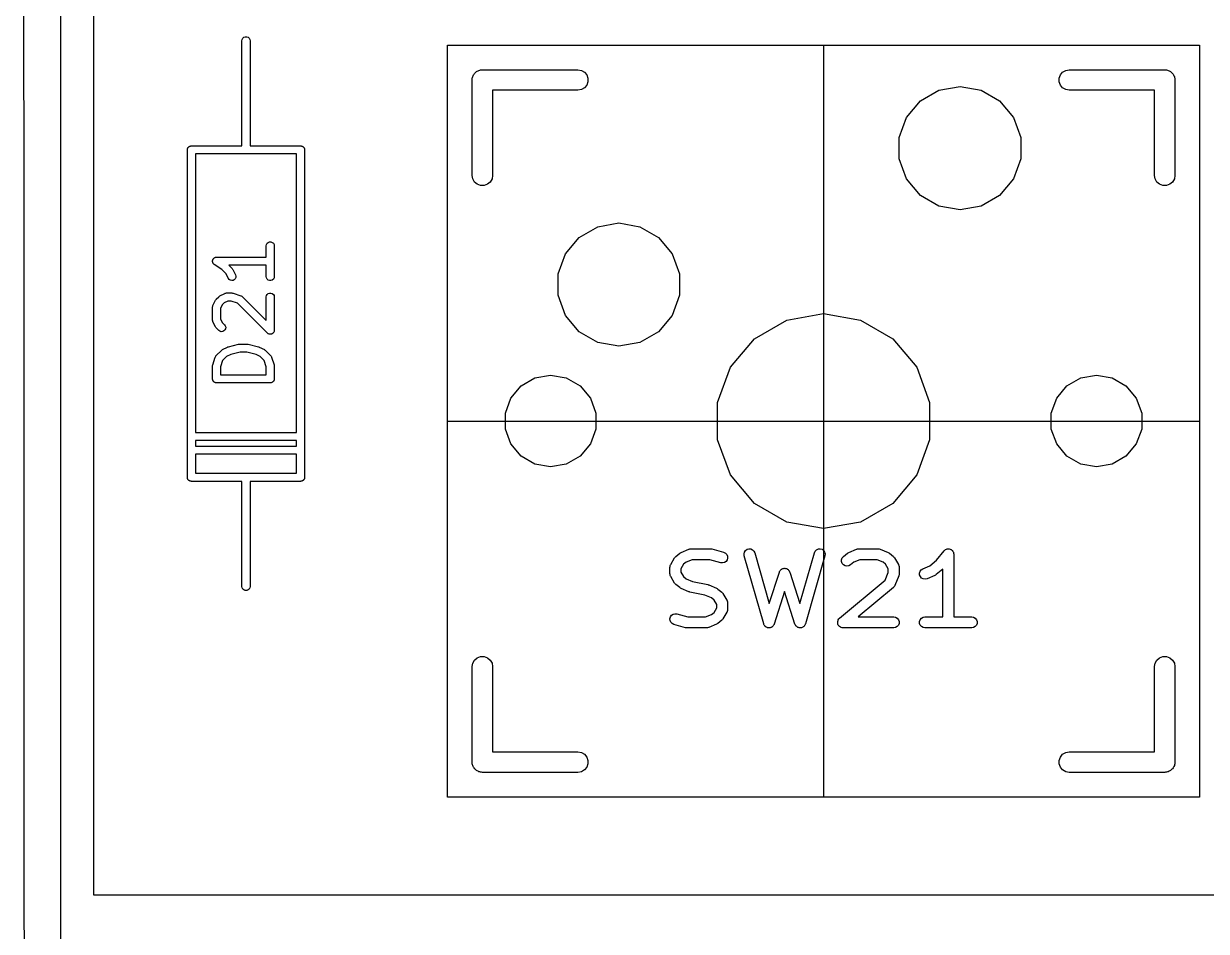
# Model space of a CAD drawing. Header units: millimetres. Extents: x 30 to 728, y -111 to 447.
# Drawn here: x 63.47 to 85.48, y 139.59 to 156.48 of the extents above; entities that cross this region are included whole.
import ezdxf

# ---------------------------------------------------------------- set-up
doc = ezdxf.new("R2010")
doc.units = ezdxf.units.MM
for name, color, linetype in [('BLACK', 7, 'Continuous'), ('プレート', 6, 'Continuous'), ('化粧板', 1, 'Continuous'), ('参照キーキャップ', 7, 'Continuous'), ('寸法', 21, 'Continuous')]:
    doc.layers.add(name, color=color, linetype=linetype)
doc.layers.add('補助線', color=4, linetype='Continuous', transparency=0.8)

# ---------------------------------------------------------------- blocks, each defined once
blk = doc.blocks.new('hhskb-F.SilkS')
at = {"layer": 'BLACK'}
for p, q in [((33.925, -71.92), (33.9295, -71.8943)), ((33.925, -73.19), (33.925, -71.92)), ((33.9295, -71.8943), (33.9425, -71.8718)), ((33.9425, -71.8718), (33.9625, -71.855)), ((33.9625, -71.855), (33.987, -71.8461)), ((33.987, -71.8461), (34.013, -71.8461)), ((34.013, -71.8461), (34.0375, -71.855)), ((34.0375, -71.855), (34.0575, -71.8718)), ((34.0575, -71.8718), (34.0705, -71.8943)), ((34.0705, -71.8943), (34.075, -71.92)), ((34.075, -71.92), (34.075, -73.19)), ((38.2095, -72.65), (38.2124, -72.6336)), ((38.2124, -72.6169), (38.2181, -72.6013)), ((38.2124, -72.6336), (38.2124, -72.6169)), ((38.2181, -72.6013), (38.221, -72.5848)), ((38.221, -72.5848), (38.2293, -72.5704)), ((38.2293, -72.5704), (38.235, -72.5547)), ((38.235, -72.5547), (38.2457, -72.542)), ((38.2457, -72.542), (38.2541, -72.5275)), ((38.2541, -72.5275), (38.2668, -72.5168)), ((38.2668, -72.5168), (38.2775, -72.5041)), ((38.2775, -72.5041), (38.292, -72.4957)), ((38.292, -72.4957), (38.3047, -72.485)), ((38.3047, -72.485), (38.3204, -72.4793)), ((38.3204, -72.4793), (38.3348, -72.471)), ((38.3348, -72.471), (38.3513, -72.4681)), ((38.3513, -72.4681), (38.3669, -72.4624)), ((38.3669, -72.4624), (38.3836, -72.4624)), ((38.3836, -72.4624), (38.4, -72.4595)), ((38.4, -72.4595), (40.178, -72.4595)), ((40.178, -72.4595), (40.2432, -72.471)), ((40.2432, -72.471), (40.3005, -72.5041)), ((40.3005, -72.5041), (40.343, -72.5547)), ((40.343, -72.5547), (40.3656, -72.6169)), ((40.3656, -72.6169), (40.3656, -72.6831)), ((49.1344, -72.6169), (49.157, -72.5547)), ((49.1344, -72.6831), (49.1344, -72.6169)), ((49.157, -72.5547), (49.1995, -72.5041)), ((49.1995, -72.5041), (49.2568, -72.471)), ((49.2568, -72.471), (49.322, -72.4595)), ((49.322, -72.4595), (51.1, -72.4595)), ((51.1, -72.4595), (51.1164, -72.4624)), ((51.1164, -72.4624), (51.1331, -72.4624)), ((51.1331, -72.4624), (51.1487, -72.4681)), ((51.1487, -72.4681), (51.1652, -72.471)), ((51.1652, -72.471), (51.1796, -72.4793)), ((51.1796, -72.4793), (51.1952, -72.485)), ((51.1952, -72.485), (51.208, -72.4957)), ((51.208, -72.4957), (51.2225, -72.5041)), ((51.2225, -72.5041), (51.2332, -72.5168)), ((51.2332, -72.5168), (51.2459, -72.5275)), ((51.2459, -72.5275), (51.2543, -72.542)), ((51.2543, -72.542), (51.265, -72.5547)), ((51.265, -72.5547), (51.2707, -72.5704)), ((51.2707, -72.5704), (51.279, -72.5848)), ((51.279, -72.5848), (51.2819, -72.6013)), ((51.2819, -72.6013), (51.2876, -72.6169)), ((51.2876, -72.6169), (51.2876, -72.6336)), ((51.2876, -72.6336), (51.2905, -72.65)), ((38.2095, -74.428), (38.2095, -72.65)), ((40.178, -72.8405), (38.5905, -72.8405)), ((38.5905, -72.8405), (38.5905, -74.428)), ((40.2432, -72.829), (40.178, -72.8405)), ((40.3005, -72.7959), (40.2432, -72.829)), ((40.343, -72.7452), (40.3005, -72.7959)), ((40.3656, -72.6831), (40.343, -72.7452)), ((46.5525, -73.0411), (46.8976, -72.8418)), ((46.8976, -72.8418), (47.29, -72.7726)), ((47.29, -72.7726), (47.6824, -72.8418)), ((47.6824, -72.8418), (48.0275, -73.0411)), ((49.157, -72.7452), (49.1344, -72.6831)), ((49.1995, -72.7959), (49.157, -72.7452)), ((49.2568, -72.829), (49.1995, -72.7959)), ((49.322, -72.8405), (49.2568, -72.829)), ((50.9095, -72.8405), (49.322, -72.8405)), ((50.9095, -74.428), (50.9095, -72.8405)), ((51.2905, -72.65), (51.2905, -74.428)), ((46.2964, -73.3463), (46.5525, -73.0411)), ((48.0275, -73.0411), (48.2836, -73.3463)), ((33.925, -73.877), (33.925, -73.19)), ((34.075, -73.19), (34.075, -73.877)), ((46.1601, -73.7208), (46.2964, -73.3463)), ((48.2836, -73.3463), (48.4199, -73.7208)), ((46.1601, -74.1192), (46.1601, -73.7208)), ((48.4199, -73.7208), (48.4199, -74.1192)), ((32.909, -73.952), (32.9101, -73.9455)), ((32.909, -80.048), (32.909, -73.952)), ((32.9101, -73.939), (32.9124, -73.9328)), ((32.9101, -73.9455), (32.9101, -73.939)), ((32.9124, -73.9328), (32.9135, -73.9263)), ((32.9135, -73.9263), (32.9168, -73.9207)), ((32.9168, -73.9207), (32.919, -73.9145)), ((32.919, -73.9145), (32.9233, -73.9095)), ((32.9233, -73.9095), (32.9265, -73.9038)), ((32.9265, -73.9038), (32.9316, -73.8996)), ((32.9316, -73.8996), (32.9358, -73.8945)), ((32.9358, -73.8945), (32.9415, -73.8913)), ((32.9415, -73.8913), (32.9465, -73.887)), ((32.9465, -73.887), (32.9527, -73.8848)), ((32.9527, -73.8848), (32.9583, -73.8815)), ((32.9583, -73.8815), (32.9648, -73.8804)), ((32.9648, -73.8804), (32.971, -73.8781)), ((32.971, -73.8781), (32.9775, -73.8781)), ((32.9775, -73.8781), (32.984, -73.877)), ((32.984, -73.877), (33.925, -73.877)), ((34.075, -73.877), (35.016, -73.877)), ((35.016, -73.877), (35.0225, -73.8781)), ((35.0225, -73.8781), (35.029, -73.8781)), ((35.029, -73.8781), (35.0352, -73.8804)), ((35.0352, -73.8804), (35.0417, -73.8815)), ((35.0417, -73.8815), (35.0473, -73.8848)), ((35.0473, -73.8848), (35.0535, -73.887)), ((35.0535, -73.887), (35.0585, -73.8913)), ((35.0585, -73.8913), (35.0642, -73.8945)), ((35.0642, -73.8945), (35.0684, -73.8996)), ((35.0684, -73.8996), (35.0735, -73.9038)), ((35.0735, -73.9038), (35.0767, -73.9095)), ((35.0767, -73.9095), (35.081, -73.9145)), ((35.081, -73.9145), (35.0832, -73.9207)), ((35.0832, -73.9207), (35.0865, -73.9263)), ((35.0865, -73.9263), (35.0876, -73.9328)), ((35.0876, -73.9328), (35.0899, -73.939)), ((35.0899, -73.939), (35.0899, -73.9455)), ((35.0899, -73.9455), (35.091, -73.952)), ((35.091, -73.952), (35.091, -80.048)), ((34, -74.027), (33.059, -74.027)), ((33.059, -74.027), (33.059, -79.211)), ((34.941, -74.027), (34, -74.027)), ((34.941, -79.211), (34.941, -74.027)), ((46.2964, -74.4937), (46.1601, -74.1192)), ((48.4199, -74.1192), (48.2836, -74.4937)), ((38.221, -74.4932), (38.2095, -74.428)), ((38.2541, -74.5505), (38.221, -74.4932)), ((38.3047, -74.593), (38.2541, -74.5505)), ((38.3669, -74.6156), (38.3047, -74.593)), ((38.4331, -74.6156), (38.3669, -74.6156)), ((38.4952, -74.593), (38.4331, -74.6156)), ((38.5459, -74.5505), (38.4952, -74.593)), ((38.579, -74.4932), (38.5459, -74.5505)), ((38.5905, -74.428), (38.579, -74.4932)), ((46.5525, -74.7989), (46.2964, -74.4937)), ((48.2836, -74.4937), (48.0275, -74.7989)), ((50.921, -74.4932), (50.9095, -74.428)), ((50.9541, -74.5505), (50.921, -74.4932)), ((51.0047, -74.593), (50.9541, -74.5505)), ((51.0669, -74.6156), (51.0047, -74.593)), ((51.1331, -74.6156), (51.0669, -74.6156)), ((51.1952, -74.593), (51.1331, -74.6156)), ((51.2459, -74.5505), (51.1952, -74.593)), ((51.279, -74.4932), (51.2459, -74.5505)), ((51.2905, -74.428), (51.279, -74.4932)), ((46.8976, -74.9982), (46.5525, -74.7989)), ((48.0275, -74.7989), (47.6824, -74.9982)), ((47.29, -75.0674), (46.8976, -74.9982)), ((47.6824, -74.9982), (47.29, -75.0674)), ((40.2025, -75.5811), (40.5476, -75.3818)), ((40.5476, -75.3818), (40.94, -75.3126)), ((40.94, -75.3126), (41.3324, -75.3818)), ((41.3324, -75.3818), (41.6775, -75.5811)), ((34.3774, -75.7381), (34.3819, -75.7124)), ((34.3819, -75.7124), (34.3949, -75.6899)), ((34.3949, -75.6899), (34.4149, -75.6731)), ((34.4149, -75.6731), (34.4394, -75.6642)), ((34.4394, -75.6642), (34.4654, -75.6642)), ((34.4654, -75.6642), (34.4899, -75.6731)), ((34.4899, -75.6731), (34.5098, -75.6899)), ((34.5098, -75.6899), (34.5229, -75.7124)), ((34.5229, -75.7124), (34.5274, -75.7381)), ((39.9464, -75.8863), (40.2025, -75.5811)), ((41.6775, -75.5811), (41.9336, -75.8863)), ((34.3774, -75.9488), (34.3774, -75.7381)), ((34.5274, -75.7381), (34.5274, -76.3095)), ((39.8101, -76.2608), (39.9464, -75.8863)), ((41.9336, -75.8863), (42.0699, -76.2608)), ((33.3775, -76.019), (33.3785, -76.0149)), ((33.3785, -76.0279), (33.3775, -76.019)), ((33.3785, -76.0108), (33.3816, -76.0024)), ((33.3785, -76.0149), (33.3785, -76.0108)), ((33.3785, -76.0368), (33.3785, -76.0279)), ((33.3799, -76.0407), (33.3785, -76.0368)), ((33.3804, -76.0449), (33.3799, -76.0407)), ((33.3844, -76.0529), (33.3804, -76.0449)), ((33.3816, -76.0024), (33.3837, -75.9937)), ((33.3837, -75.9937), (33.386, -75.9902)), ((33.3874, -76.0613), (33.3844, -76.0529)), ((33.386, -75.9902), (33.3874, -75.9863)), ((33.3874, -75.9863), (33.3932, -75.9795)), ((33.3901, -76.0645), (33.3874, -76.0613)), ((33.3919, -76.0682), (33.3901, -76.0645)), ((33.3984, -76.0744), (33.3919, -76.0682)), ((33.3932, -75.9795), (33.3981, -75.972)), ((33.3981, -75.972), (33.4015, -75.9695)), ((33.4042, -76.0813), (33.3984, -76.0744)), ((33.4015, -75.9695), (33.4042, -75.9664)), ((33.4042, -75.9664), (33.4119, -75.9619)), ((33.4078, -76.0833), (33.4042, -76.0813)), ((33.4108, -76.0862), (33.4078, -76.0833)), ((33.5475, -76.1773), (33.4108, -76.0862)), ((33.4119, -75.9619), (33.4191, -75.9566)), ((33.4191, -75.9566), (33.4231, -75.9554)), ((33.4231, -75.9554), (33.4267, -75.9533)), ((33.4267, -75.9533), (33.4355, -75.9518)), ((33.4355, -75.9518), (33.4441, -75.9493)), ((33.4441, -75.9493), (33.4483, -75.9495)), ((33.4483, -75.9495), (33.4524, -75.9488)), ((33.4524, -75.9488), (34.3774, -75.9488)), ((34.3774, -76.0988), (33.6811, -76.0988)), ((33.6811, -76.0988), (33.7435, -76.1613)), ((33.7435, -76.1613), (33.7504, -76.1711)), ((34.3774, -76.3095), (34.3774, -76.0988)), ((33.6288, -76.2587), (33.5475, -76.1773)), ((33.671, -76.3431), (33.6288, -76.2587)), ((33.6865, -76.364), (33.671, -76.3431)), ((33.7083, -76.3783), (33.6865, -76.364)), ((33.7336, -76.3844), (33.7083, -76.3783)), ((33.7595, -76.3814), (33.7336, -76.3844)), ((33.7504, -76.1711), (33.7576, -76.1807)), ((33.7576, -76.1807), (33.8052, -76.276)), ((33.7828, -76.3698), (33.7595, -76.3814)), ((33.8007, -76.3508), (33.7828, -76.3698)), ((33.811, -76.3269), (33.8007, -76.3508)), ((33.8052, -76.276), (33.8126, -76.3009)), ((33.8126, -76.3009), (33.811, -76.3269)), ((34.3819, -76.3352), (34.3774, -76.3095)), ((34.3949, -76.3577), (34.3819, -76.3352)), ((34.4149, -76.3745), (34.3949, -76.3577)), ((34.4394, -76.3834), (34.4149, -76.3745)), ((34.4654, -76.3834), (34.4394, -76.3834)), ((34.4899, -76.3745), (34.4654, -76.3834)), ((34.5098, -76.3577), (34.4899, -76.3745)), ((34.5229, -76.3352), (34.5098, -76.3577)), ((34.5274, -76.3095), (34.5229, -76.3352)), ((39.8101, -76.6592), (39.8101, -76.2608)), ((42.0699, -76.2608), (42.0699, -76.6592)), ((33.3853, -76.8474), (33.4329, -76.7522)), ((33.4329, -76.7522), (33.4401, -76.7425)), ((33.4401, -76.7425), (33.447, -76.7327)), ((33.447, -76.7327), (33.4946, -76.6851)), ((33.4946, -76.6851), (33.5044, -76.6782)), ((33.5044, -76.6782), (33.5141, -76.671)), ((33.5141, -76.671), (33.6093, -76.6234)), ((33.592, -76.7997), (33.5616, -76.8301)), ((33.6606, -76.7655), (33.592, -76.7997)), ((33.6093, -76.6234), (33.6135, -76.6222)), ((33.6135, -76.6222), (33.6172, -76.62)), ((33.6172, -76.62), (33.6259, -76.6185)), ((33.6259, -76.6185), (33.6343, -76.616)), ((33.6343, -76.616), (33.6386, -76.6162)), ((33.6386, -76.6162), (33.6429, -76.6155)), ((33.6429, -76.6155), (33.7381, -76.6155)), ((33.7259, -76.7655), (33.6606, -76.7655)), ((33.8404, -76.8036), (33.7259, -76.7655)), ((33.7381, -76.6155), (33.7499, -76.6176)), ((33.7499, -76.6176), (33.7618, -76.6193)), ((33.7618, -76.6193), (33.9047, -76.6669)), ((34.3993, -77.3626), (33.8404, -76.8036)), ((33.9047, -76.6669), (33.9085, -76.669)), ((33.9085, -76.669), (33.9126, -76.6701)), ((33.9126, -76.6701), (33.9198, -76.6752)), ((33.9198, -76.6752), (33.9276, -76.6793)), ((33.9276, -76.6793), (33.9304, -76.6826)), ((33.9304, -76.6826), (33.934, -76.6851)), ((33.934, -76.6851), (34.3774, -77.1285)), ((34.3774, -76.6905), (34.3819, -76.6648)), ((34.3774, -77.1285), (34.3774, -76.6905)), ((34.3819, -76.6648), (34.3949, -76.6423)), ((34.3949, -76.6423), (34.4149, -76.6255)), ((34.4149, -76.6255), (34.4394, -76.6166)), ((34.4394, -76.6166), (34.4654, -76.6166)), ((34.4654, -76.6166), (34.4899, -76.6255)), ((34.4899, -76.6255), (34.5098, -76.6423)), ((34.5098, -76.6423), (34.5229, -76.6648)), ((34.5229, -76.6648), (34.5274, -76.6905)), ((34.5274, -76.6905), (34.5274, -77.3095)), ((39.9464, -77.0337), (39.8101, -76.6592)), ((42.0699, -76.6592), (41.9336, -77.0337)), ((33.3774, -76.881), (33.3781, -76.8767)), ((33.3774, -77.119), (33.3774, -76.881)), ((33.3779, -76.8724), (33.3804, -76.864)), ((33.3781, -76.8767), (33.3779, -76.8724)), ((33.3804, -76.864), (33.3819, -76.8553)), ((33.3819, -76.8553), (33.3841, -76.8516)), ((33.3841, -76.8516), (33.3853, -76.8474)), ((33.5616, -76.8301), (33.5274, -76.8987)), ((33.5274, -76.8987), (33.5274, -77.1013)), ((40.2025, -77.3389), (39.9464, -77.0337)), ((41.9336, -77.0337), (41.6775, -77.3389)), ((44.0654, -77.1192), (44.75, -76.9985)), ((44.75, -76.9985), (45.4346, -77.1192)), ((33.3781, -77.1233), (33.3774, -77.119)), ((33.3779, -77.1276), (33.3781, -77.1233)), ((33.3804, -77.136), (33.3779, -77.1276)), ((33.3819, -77.1447), (33.3804, -77.136)), ((33.3841, -77.1484), (33.3819, -77.1447)), ((33.3853, -77.1526), (33.3841, -77.1484)), ((33.4329, -77.2478), (33.3853, -77.1526)), ((33.4401, -77.2575), (33.4329, -77.2478)), ((33.447, -77.2673), (33.4401, -77.2575)), ((33.5274, -77.1013), (33.5616, -77.1699)), ((33.5616, -77.1699), (33.6007, -77.2089)), ((33.6007, -77.2089), (33.6156, -77.2302)), ((33.6156, -77.2302), (33.6223, -77.2554)), ((33.6223, -77.2554), (33.6201, -77.2813)), ((43.4634, -77.4667), (44.0654, -77.1192)), ((45.4346, -77.1192), (46.0365, -77.4667)), ((33.4946, -77.3149), (33.447, -77.2673)), ((33.5159, -77.3299), (33.4946, -77.3149)), ((33.5411, -77.3366), (33.5159, -77.3299)), ((33.567, -77.3343), (33.5411, -77.3366)), ((33.5906, -77.3233), (33.567, -77.3343)), ((33.6091, -77.3049), (33.5906, -77.3233)), ((33.6201, -77.2813), (33.6091, -77.3049)), ((34.4074, -77.3682), (34.3993, -77.3626)), ((34.4149, -77.3745), (34.4074, -77.3682)), ((34.418, -77.3756), (34.4149, -77.3745)), ((34.4207, -77.3775), (34.418, -77.3756)), ((34.4302, -77.38), (34.4207, -77.3775)), ((34.4394, -77.3834), (34.4302, -77.38)), ((34.4427, -77.3834), (34.4394, -77.3834)), ((34.4458, -77.3842), (34.4427, -77.3834)), ((34.4556, -77.3834), (34.4458, -77.3842)), ((34.4654, -77.3834), (34.4556, -77.3834)), ((34.4685, -77.3823), (34.4654, -77.3834)), ((34.4718, -77.382), (34.4685, -77.3823)), ((34.4807, -77.3778), (34.4718, -77.382)), ((34.4899, -77.3745), (34.4807, -77.3778)), ((34.4924, -77.3724), (34.4899, -77.3745)), ((34.4954, -77.371), (34.4924, -77.3724)), ((34.5023, -77.364), (34.4954, -77.371)), ((34.5098, -77.3577), (34.5023, -77.364)), ((34.5115, -77.3549), (34.5098, -77.3577)), ((34.5138, -77.3525), (34.5115, -77.3549)), ((34.518, -77.3437), (34.5138, -77.3525)), ((34.5229, -77.3352), (34.518, -77.3437)), ((34.5234, -77.3319), (34.5229, -77.3352)), ((34.5248, -77.3289), (34.5234, -77.3319)), ((34.5257, -77.3192), (34.5248, -77.3289)), ((34.5274, -77.3095), (34.5257, -77.3192)), ((40.5476, -77.5382), (40.2025, -77.3389)), ((41.6775, -77.3389), (41.3324, -77.5382)), ((43.0166, -77.9992), (43.4634, -77.4667)), ((46.0365, -77.4667), (46.4834, -77.9992)), ((33.447, -77.7803), (33.5422, -77.6851)), ((33.5422, -77.6851), (33.5521, -77.6782)), ((33.5521, -77.6782), (33.5617, -77.671)), ((33.5617, -77.671), (33.6569, -77.6234)), ((33.6569, -77.6234), (33.6648, -77.6211)), ((33.6648, -77.6211), (33.6723, -77.6177)), ((33.6723, -77.6177), (33.8628, -77.5701)), ((33.8628, -77.5701), (33.8719, -77.5695)), ((33.8719, -77.5695), (33.881, -77.5679)), ((33.881, -77.5679), (34.0238, -77.5679)), ((34.0238, -77.5679), (34.0328, -77.5695)), ((34.0328, -77.5695), (34.042, -77.5701)), ((34.042, -77.5701), (34.2325, -77.6177)), ((34.2325, -77.6177), (34.24, -77.6211)), ((34.24, -77.6211), (34.2478, -77.6234)), ((34.2478, -77.6234), (34.3431, -77.671)), ((34.3431, -77.671), (34.3527, -77.6782)), ((34.3527, -77.6782), (34.3626, -77.6851)), ((34.3626, -77.6851), (34.4578, -77.7803)), ((40.94, -77.6074), (40.5476, -77.5382)), ((41.3324, -77.5382), (40.94, -77.6074)), ((33.3812, -77.9525), (33.4288, -77.8096)), ((33.4288, -77.8096), (33.4309, -77.8058)), ((33.4309, -77.8058), (33.432, -77.8016)), ((33.432, -77.8016), (33.4371, -77.7944)), ((33.4371, -77.7944), (33.4413, -77.7867)), ((33.4413, -77.7867), (33.4445, -77.7838)), ((33.4445, -77.7838), (33.447, -77.7803)), ((33.5656, -77.8738), (33.5274, -77.9884)), ((33.6397, -77.7997), (33.5656, -77.8738)), ((33.7167, -77.7612), (33.6397, -77.7997)), ((33.8902, -77.7179), (33.7167, -77.7612)), ((34.0146, -77.7179), (33.8902, -77.7179)), ((34.1881, -77.7612), (34.0146, -77.7179)), ((34.2651, -77.7997), (34.1881, -77.7612)), ((34.3392, -77.8738), (34.2651, -77.7997)), ((34.3774, -77.9884), (34.3392, -77.8738)), ((34.4578, -77.7803), (34.4603, -77.7838)), ((34.4603, -77.7838), (34.4635, -77.7867)), ((34.4635, -77.7867), (34.4677, -77.7944)), ((34.4677, -77.7944), (34.4727, -77.8016)), ((34.4727, -77.8016), (34.4739, -77.8058)), ((34.4739, -77.8058), (34.4759, -77.8096)), ((34.4759, -77.8096), (34.5235, -77.9525)), ((33.3774, -77.9762), (33.3795, -77.9643)), ((33.3774, -78.2143), (33.3774, -77.9762)), ((33.3795, -77.9643), (33.3812, -77.9525)), ((33.5274, -77.9884), (33.5274, -78.1393)), ((33.5274, -78.1393), (34.3774, -78.1393)), ((34.3774, -78.1393), (34.3774, -77.9884)), ((34.5235, -77.9525), (34.5253, -77.9643)), ((34.5253, -77.9643), (34.5274, -77.9762)), ((34.5274, -77.9762), (34.5274, -78.2143)), ((42.7789, -78.6524), (43.0166, -77.9992)), ((46.4834, -77.9992), (46.7211, -78.6524)), ((33.3785, -78.2207), (33.3774, -78.2143)), ((33.3785, -78.2273), (33.3785, -78.2207)), ((33.3808, -78.2335), (33.3785, -78.2273)), ((33.3819, -78.2399), (33.3808, -78.2335)), ((33.3852, -78.2456), (33.3819, -78.2399)), ((33.3874, -78.2518), (33.3852, -78.2456)), ((33.3916, -78.2568), (33.3874, -78.2518)), ((33.3949, -78.2625), (33.3916, -78.2568)), ((33.4, -78.2667), (33.3949, -78.2625)), ((33.4042, -78.2717), (33.4, -78.2667)), ((33.4099, -78.275), (33.4042, -78.2717)), ((33.4149, -78.2792), (33.4099, -78.275)), ((33.421, -78.2815), (33.4149, -78.2792)), ((33.4267, -78.2848), (33.421, -78.2815)), ((33.4332, -78.2859), (33.4267, -78.2848)), ((33.4394, -78.2881), (33.4332, -78.2859)), ((33.4459, -78.2881), (33.4394, -78.2881)), ((33.4524, -78.2893), (33.4459, -78.2881)), ((34.4524, -78.2893), (33.4524, -78.2893)), ((34.4588, -78.2881), (34.4524, -78.2893)), ((34.4654, -78.2881), (34.4588, -78.2881)), ((34.4716, -78.2859), (34.4654, -78.2881)), ((34.478, -78.2848), (34.4716, -78.2859)), ((34.4837, -78.2815), (34.478, -78.2848)), ((34.4899, -78.2792), (34.4837, -78.2815)), ((34.4949, -78.275), (34.4899, -78.2792)), ((34.5006, -78.2717), (34.4949, -78.275)), ((34.5048, -78.2667), (34.5006, -78.2717)), ((34.5098, -78.2625), (34.5048, -78.2667)), ((34.5131, -78.2568), (34.5098, -78.2625)), ((34.5173, -78.2518), (34.5131, -78.2568)), ((34.5196, -78.2456), (34.5173, -78.2518)), ((34.5229, -78.2399), (34.5196, -78.2456)), ((34.524, -78.2335), (34.5229, -78.2399)), ((34.5262, -78.2273), (34.524, -78.2335)), ((34.5274, -78.2143), (34.5262, -78.2207)), ((34.5262, -78.2207), (34.5262, -78.2273)), ((38.9303, -78.5729), (39.121, -78.3457)), ((39.121, -78.3457), (39.3779, -78.1974)), ((39.3779, -78.1974), (39.67, -78.1458)), ((39.67, -78.1458), (39.9621, -78.1974)), ((39.9621, -78.1974), (40.219, -78.3457)), ((40.219, -78.3457), (40.4097, -78.5729)), ((49.0903, -78.5729), (49.281, -78.3457)), ((49.281, -78.3457), (49.5379, -78.1974)), ((49.5379, -78.1974), (49.83, -78.1458)), ((49.83, -78.1458), (50.1221, -78.1974)), ((50.1221, -78.1974), (50.379, -78.3457)), ((50.379, -78.3457), (50.5697, -78.5729)), ((38.8288, -78.8517), (38.9303, -78.5729)), ((40.4097, -78.5729), (40.5112, -78.8517)), ((48.9888, -78.8517), (49.0903, -78.5729)), ((50.5697, -78.5729), (50.6712, -78.8517)), ((42.7789, -79.3476), (42.7789, -78.6524)), ((46.7211, -78.6524), (46.7211, -79.3476)), ((38.8288, -79.1483), (38.8288, -78.8517)), ((40.5112, -78.8517), (40.5112, -79.1483)), ((48.9888, -79.1483), (48.9888, -78.8517)), ((50.6712, -78.8517), (50.6712, -79.1483)), ((33.059, -79.211), (34.941, -79.211)), ((38.9303, -79.4271), (38.8288, -79.1483)), ((40.5112, -79.1483), (40.4097, -79.4271)), ((49.0903, -79.4271), (48.9888, -79.1483)), ((50.6712, -79.1483), (50.5697, -79.4271)), ((33.059, -79.361), (33.059, -79.465)), ((34.941, -79.361), (33.059, -79.361)), ((33.059, -79.465), (34.941, -79.465)), ((34.941, -79.465), (34.941, -79.361)), ((39.121, -79.6543), (38.9303, -79.4271)), ((40.4097, -79.4271), (40.219, -79.6543)), ((43.0166, -80.0008), (42.7789, -79.3476)), ((46.7211, -79.3476), (46.4834, -80.0008)), ((49.281, -79.6543), (49.0903, -79.4271)), ((50.5697, -79.4271), (50.379, -79.6543)), ((34.941, -79.615), (33.059, -79.615)), ((33.059, -79.615), (33.059, -79.973)), ((34.941, -79.973), (34.941, -79.615)), ((39.3779, -79.8026), (39.121, -79.6543)), ((40.219, -79.6543), (39.9621, -79.8026)), ((49.5379, -79.8026), (49.281, -79.6543)), ((50.379, -79.6543), (50.1221, -79.8026)), ((39.67, -79.8541), (39.3779, -79.8026)), ((39.9621, -79.8026), (39.67, -79.8541)), ((49.83, -79.8541), (49.5379, -79.8026)), ((50.1221, -79.8026), (49.83, -79.8541)), ((32.9101, -80.0545), (32.909, -80.048)), ((32.9101, -80.061), (32.9101, -80.0545)), ((32.9124, -80.0672), (32.9101, -80.061)), ((32.9135, -80.0737), (32.9124, -80.0672)), ((32.9168, -80.0793), (32.9135, -80.0737)), ((32.919, -80.0855), (32.9168, -80.0793)), ((32.9233, -80.0905), (32.919, -80.0855)), ((32.9265, -80.0962), (32.9233, -80.0905)), ((32.9316, -80.1004), (32.9265, -80.0962)), ((32.9358, -80.1055), (32.9316, -80.1004)), ((32.9415, -80.1087), (32.9358, -80.1055)), ((32.9465, -80.113), (32.9415, -80.1087)), ((32.9527, -80.1152), (32.9465, -80.113)), ((32.9583, -80.1185), (32.9527, -80.1152)), ((32.9648, -80.1196), (32.9583, -80.1185)), ((32.971, -80.1219), (32.9648, -80.1196)), ((32.9775, -80.1219), (32.971, -80.1219)), ((32.984, -80.123), (32.9775, -80.1219)), ((33.925, -80.123), (32.984, -80.123)), ((33.059, -79.973), (34, -79.973)), ((33.925, -80.81), (33.925, -80.123)), ((34, -79.973), (34.941, -79.973)), ((35.016, -80.123), (34.075, -80.123)), ((34.075, -80.123), (34.075, -80.81)), ((35.0225, -80.1219), (35.016, -80.123)), ((35.029, -80.1219), (35.0225, -80.1219)), ((35.0352, -80.1196), (35.029, -80.1219)), ((35.0417, -80.1185), (35.0352, -80.1196)), ((35.0473, -80.1152), (35.0417, -80.1185)), ((35.0535, -80.113), (35.0473, -80.1152)), ((35.0585, -80.1087), (35.0535, -80.113)), ((35.0642, -80.1055), (35.0585, -80.1087)), ((35.0684, -80.1004), (35.0642, -80.1055)), ((35.0735, -80.0962), (35.0684, -80.1004)), ((35.0767, -80.0905), (35.0735, -80.0962)), ((35.081, -80.0855), (35.0767, -80.0905)), ((35.0832, -80.0793), (35.081, -80.0855)), ((35.0865, -80.0737), (35.0832, -80.0793)), ((35.0876, -80.0672), (35.0865, -80.0737)), ((35.0899, -80.061), (35.0876, -80.0672)), ((35.091, -80.048), (35.0899, -80.0545)), ((35.0899, -80.0545), (35.0899, -80.061)), ((43.4634, -80.5332), (43.0166, -80.0008)), ((46.4834, -80.0008), (46.0365, -80.5332)), ((44.0654, -80.8808), (43.4634, -80.5332)), ((46.0365, -80.5332), (45.4346, -80.8808)), ((33.925, -82.08), (33.925, -80.81)), ((34.075, -80.81), (34.075, -82.08)), ((44.75, -81.0015), (44.0654, -80.8808)), ((45.4346, -80.8808), (44.75, -81.0015)), ((42.0856, -81.4544), (42.0984, -81.4462)), ((42.0984, -81.4462), (42.2435, -81.3857)), ((42.2435, -81.3857), (42.2458, -81.3852)), ((42.2458, -81.3852), (42.2478, -81.3841)), ((42.2478, -81.3841), (42.2629, -81.3814)), ((42.2629, -81.3814), (42.2779, -81.378)), ((42.2779, -81.378), (42.2803, -81.3783)), ((42.2803, -81.3783), (42.2826, -81.3779)), ((42.2826, -81.3779), (42.6454, -81.3779)), ((42.6454, -81.3779), (42.659, -81.3803)), ((42.659, -81.3803), (42.6726, -81.3816)), ((42.6726, -81.3816), (42.8903, -81.4421)), ((42.8903, -81.4421), (42.9222, -81.4573)), ((43.2698, -81.4723), (43.2784, -81.4381)), ((43.2784, -81.4381), (43.2981, -81.4089)), ((43.2981, -81.4089), (43.3267, -81.3882)), ((43.3267, -81.3882), (43.3606, -81.3785)), ((43.3606, -81.3785), (43.3958, -81.381)), ((43.3958, -81.381), (43.428, -81.3953)), ((43.428, -81.3953), (43.4534, -81.4199)), ((43.4534, -81.4199), (43.4688, -81.4516)), ((44.5797, -81.4516), (44.5952, -81.4199)), ((44.5952, -81.4199), (44.6205, -81.3953)), ((44.6205, -81.3953), (44.6528, -81.381)), ((44.6528, -81.381), (44.688, -81.3785)), ((44.688, -81.3785), (44.7219, -81.3882)), ((44.7219, -81.3882), (44.7504, -81.4089)), ((44.7504, -81.4089), (44.7702, -81.4381)), ((44.7702, -81.4381), (44.7788, -81.4723)), ((45.2061, -81.4544), (45.2189, -81.4462)), ((45.2189, -81.4462), (45.3641, -81.3857)), ((45.3641, -81.3857), (45.3664, -81.3852)), ((45.3664, -81.3852), (45.3684, -81.3841)), ((45.3684, -81.3841), (45.3835, -81.3814)), ((45.3835, -81.3814), (45.3985, -81.378)), ((45.3985, -81.378), (45.4008, -81.3783)), ((45.4008, -81.3783), (45.4031, -81.3779)), ((45.4031, -81.3779), (45.766, -81.3779)), ((45.766, -81.3779), (45.7683, -81.3783)), ((45.7683, -81.3783), (45.7706, -81.378)), ((45.7706, -81.378), (45.7856, -81.3814)), ((45.7856, -81.3814), (45.8007, -81.3841)), ((45.8007, -81.3841), (45.8028, -81.3852)), ((45.8028, -81.3852), (45.8051, -81.3857)), ((45.8051, -81.3857), (45.9502, -81.4462)), ((45.9502, -81.4462), (45.963, -81.4544)), ((46.8542, -81.5895), (46.993, -81.4161)), ((46.993, -81.4161), (46.9939, -81.4153)), ((46.9939, -81.4153), (46.9945, -81.4142)), ((46.9945, -81.4142), (47.0071, -81.4036)), ((47.0071, -81.4036), (47.0194, -81.3927)), ((47.0194, -81.3927), (47.0206, -81.3923)), ((47.0206, -81.3923), (47.0215, -81.3915)), ((47.0215, -81.3915), (47.0369, -81.3859)), ((47.0369, -81.3859), (47.0523, -81.3799)), ((47.0523, -81.3799), (47.0535, -81.3799)), ((47.0535, -81.3799), (47.0546, -81.3795)), ((47.0546, -81.3795), (47.0711, -81.3795)), ((47.0711, -81.3795), (47.0876, -81.3791)), ((47.0876, -81.3791), (47.0887, -81.3795)), ((47.0887, -81.3795), (47.0899, -81.3795)), ((47.0899, -81.3795), (47.1054, -81.3851)), ((47.1054, -81.3851), (47.121, -81.3904)), ((47.121, -81.3904), (47.122, -81.3911)), ((47.122, -81.3911), (47.1231, -81.3915)), ((47.1231, -81.3915), (47.1357, -81.4021)), ((47.1357, -81.4021), (47.1486, -81.4124)), ((47.1486, -81.4124), (47.1492, -81.4134)), ((47.1492, -81.4134), (47.1501, -81.4142)), ((47.1501, -81.4142), (47.1583, -81.4285)), ((47.1583, -81.4285), (47.1669, -81.4426)), ((47.1669, -81.4426), (47.1672, -81.4437)), ((47.1672, -81.4437), (47.1678, -81.4448)), ((47.1678, -81.4448), (47.1706, -81.461)), ((41.9052, -81.6692), (41.9777, -81.5482)), ((41.9777, -81.5482), (41.9888, -81.5354)), ((41.9888, -81.5354), (41.9998, -81.5224)), ((41.9998, -81.5224), (42.0724, -81.4619)), ((42.0724, -81.4619), (42.0856, -81.4544)), ((42.1907, -81.6279), (42.1431, -81.6675)), ((42.3029, -81.5811), (42.1907, -81.6279)), ((42.6316, -81.5811), (42.3029, -81.5811)), ((42.8359, -81.6379), (42.6316, -81.5811)), ((42.8711, -81.6413), (42.8359, -81.6379)), ((42.9052, -81.6325), (42.8711, -81.6413)), ((42.9343, -81.6125), (42.9052, -81.6325)), ((42.9222, -81.4573), (42.9469, -81.4825)), ((42.9548, -81.5838), (42.9343, -81.6125)), ((42.9469, -81.4825), (42.9615, -81.5146)), ((42.9643, -81.5498), (42.9548, -81.5838)), ((42.9615, -81.5146), (42.9643, -81.5498)), ((43.2735, -81.5074), (43.2698, -81.4723)), ((43.6363, -82.7774), (43.2735, -81.5074)), ((43.4688, -81.4516), (43.7395, -82.399)), ((44.3091, -82.399), (44.5797, -81.4516)), ((44.7751, -81.5074), (44.4123, -82.7774)), ((44.7788, -81.4723), (44.7751, -81.5074)), ((45.0853, -81.6178), (45.0854, -81.5825)), ((45.0973, -81.651), (45.0853, -81.6178)), ((45.0854, -81.5825), (45.0976, -81.5494)), ((45.1199, -81.6781), (45.0973, -81.651)), ((45.0976, -81.5494), (45.1204, -81.5224)), ((45.1204, -81.5224), (45.193, -81.4619)), ((45.193, -81.4619), (45.2061, -81.4544)), ((45.3112, -81.6279), (45.2505, -81.6785)), ((45.4235, -81.5811), (45.3112, -81.6279)), ((45.7457, -81.5811), (45.4235, -81.5811)), ((45.8579, -81.6279), (45.7457, -81.5811)), ((45.9054, -81.6675), (45.8579, -81.6279)), ((45.963, -81.4544), (45.9762, -81.4619)), ((45.9762, -81.4619), (46.0488, -81.5224)), ((46.0488, -81.5224), (46.0597, -81.5354)), ((46.0597, -81.5354), (46.0708, -81.5482)), ((46.0708, -81.5482), (46.1434, -81.6692)), ((46.7288, -81.694), (46.8542, -81.5895)), ((47.1706, -81.461), (47.1739, -81.4771)), ((47.1739, -81.4771), (47.1737, -81.4783)), ((47.1737, -81.4783), (47.1739, -81.4795)), ((47.1739, -81.4795), (47.1739, -82.6479)), ((41.8907, -81.7214), (41.8924, -81.7118)), ((41.8907, -81.8424), (41.8907, -81.7214)), ((41.8924, -81.852), (41.8907, -81.8424)), ((41.8924, -81.7118), (41.8925, -81.7021)), ((41.8925, -81.8617), (41.8924, -81.852)), ((41.8925, -81.7021), (41.8954, -81.6946)), ((41.8954, -81.8692), (41.8925, -81.8617)), ((41.8954, -81.6946), (41.8968, -81.6867)), ((41.8968, -81.8771), (41.8954, -81.8692)), ((41.8968, -81.6867), (41.9017, -81.6782)), ((41.9017, -81.8856), (41.8968, -81.8771)), ((41.9017, -81.6782), (41.9052, -81.6692)), ((41.9052, -81.8947), (41.9017, -81.8856)), ((42.1431, -81.6675), (42.0939, -81.7496)), ((42.0939, -81.7496), (42.0939, -81.8142)), ((42.0939, -81.8142), (42.1431, -81.8963)), ((43.7395, -82.399), (43.9275, -81.8114)), ((43.9275, -81.8114), (43.9294, -81.8078)), ((43.9294, -81.8078), (43.9303, -81.8039)), ((43.9303, -81.8039), (43.9376, -81.7923)), ((43.9376, -81.7923), (43.9439, -81.7802)), ((43.9439, -81.7802), (43.9469, -81.7775)), ((43.9469, -81.7775), (43.9491, -81.7741)), ((43.9491, -81.7741), (43.9599, -81.7657)), ((43.9599, -81.7657), (43.9701, -81.7565)), ((43.9701, -81.7565), (43.9738, -81.7549)), ((43.9738, -81.7549), (43.977, -81.7525)), ((43.977, -81.7525), (43.99, -81.7483)), ((43.99, -81.7483), (44.0027, -81.7431)), ((44.0027, -81.7431), (44.0068, -81.7429)), ((44.0068, -81.7429), (44.0106, -81.7417)), ((44.0106, -81.7417), (44.0243, -81.7422)), ((44.0243, -81.7422), (44.038, -81.7417)), ((44.038, -81.7417), (44.0418, -81.7429)), ((44.0418, -81.7429), (44.0459, -81.7431)), ((44.0459, -81.7431), (44.0585, -81.7483)), ((44.0585, -81.7483), (44.0716, -81.7525)), ((44.0716, -81.7525), (44.0748, -81.7549)), ((44.0748, -81.7549), (44.0785, -81.7565)), ((44.0785, -81.7565), (44.0887, -81.7657)), ((44.0887, -81.7657), (44.0995, -81.7741)), ((44.0995, -81.7741), (44.1016, -81.7775)), ((44.1016, -81.7775), (44.1046, -81.7802)), ((44.1046, -81.7802), (44.111, -81.7923)), ((44.111, -81.7923), (44.1183, -81.8039)), ((44.1183, -81.8039), (44.1192, -81.8078)), ((44.1192, -81.8078), (44.1211, -81.8114)), ((44.1211, -81.8114), (44.3091, -82.399)), ((45.1504, -81.6958), (45.1199, -81.6781)), ((45.1851, -81.7021), (45.1504, -81.6958)), ((45.2199, -81.6961), (45.1851, -81.7021)), ((45.2505, -81.6785), (45.2199, -81.6961)), ((45.8989, -81.9622), (45.9547, -81.8228)), ((45.9547, -81.7496), (45.9054, -81.6675)), ((45.9547, -81.8228), (45.9547, -81.7496)), ((46.1506, -81.8801), (46.078, -82.0615)), ((46.1434, -81.6692), (46.1469, -81.6782)), ((46.1469, -81.6782), (46.1518, -81.6867)), ((46.1509, -81.8785), (46.1506, -81.8801)), ((46.1518, -81.8771), (46.1509, -81.8785)), ((46.1518, -81.6867), (46.1532, -81.6946)), ((46.1545, -81.8613), (46.1518, -81.8771)), ((46.1532, -81.6946), (46.156, -81.7021)), ((46.1578, -81.8456), (46.1545, -81.8613)), ((46.156, -81.7021), (46.1562, -81.7118)), ((46.1562, -81.7118), (46.1579, -81.7214)), ((46.1579, -81.8424), (46.1576, -81.844)), ((46.1576, -81.844), (46.1578, -81.8456)), ((46.1579, -81.7214), (46.1579, -81.8424)), ((46.5361, -81.8293), (46.5466, -81.7957)), ((46.5377, -81.8646), (46.5361, -81.8293)), ((46.5513, -81.8971), (46.5377, -81.8646)), ((46.5466, -81.7957), (46.5681, -81.7676)), ((46.5681, -81.7676), (46.5978, -81.7486)), ((46.5978, -81.7486), (46.7288, -81.694)), ((46.8211, -81.8757), (46.6759, -81.9362)), ((46.8339, -81.8675), (46.8211, -81.8757)), ((46.847, -81.86), (46.8339, -81.8675)), ((46.9707, -81.7569), (46.847, -81.86)), ((46.9707, -82.6479), (46.9707, -81.7569)), ((33.9295, -82.1057), (33.925, -82.08)), ((33.9425, -82.1282), (33.9295, -82.1057)), ((34.0705, -82.1057), (34.0575, -82.1282)), ((34.075, -82.08), (34.0705, -82.1057)), ((41.9777, -82.0156), (41.9052, -81.8947)), ((41.9889, -82.0284), (41.9777, -82.0156)), ((41.9998, -82.0414), (41.9889, -82.0284)), ((42.0724, -82.1019), (41.9998, -82.0414)), ((42.0856, -82.1094), (42.0724, -82.1019)), ((42.1431, -81.8963), (42.1907, -81.9359)), ((42.1907, -81.9359), (42.3127, -81.9868)), ((42.3127, -81.9868), (42.5936, -82.0453)), ((42.5936, -82.0453), (42.6025, -82.0489)), ((42.6025, -82.0489), (42.6119, -82.051)), ((42.6119, -82.051), (42.7571, -82.1115)), ((45.0478, -82.6715), (45.8989, -81.9622)), ((46.0488, -82.1019), (45.3935, -82.6479)), ((46.0536, -82.0962), (46.0488, -82.1019)), ((46.0595, -82.0915), (46.0536, -82.0962)), ((46.0649, -82.0828), (46.0595, -82.0915)), ((46.0715, -82.0749), (46.0649, -82.0828)), ((46.0741, -82.0679), (46.0715, -82.0749)), ((46.078, -82.0615), (46.0741, -82.0679)), ((46.5752, -81.9231), (46.5513, -81.8971)), ((46.6065, -81.9393), (46.5752, -81.9231)), ((46.6415, -81.9439), (46.6065, -81.9393)), ((46.6759, -81.9362), (46.6415, -81.9439)), ((33.9625, -82.145), (33.9425, -82.1282)), ((33.987, -82.1539), (33.9625, -82.145)), ((34.013, -82.1539), (33.987, -82.1539)), ((34.0375, -82.145), (34.013, -82.1539)), ((34.0575, -82.1282), (34.0375, -82.145)), ((42.0984, -82.1176), (42.0856, -82.1094)), ((42.2435, -82.1781), (42.0984, -82.1176)), ((42.2529, -82.1802), (42.2435, -82.1781)), ((42.2618, -82.1837), (42.2529, -82.1802)), ((42.5427, -82.2423), (42.2618, -82.1837)), ((42.6648, -82.2931), (42.5427, -82.2423)), ((42.7123, -82.3327), (42.6648, -82.2931)), ((42.7571, -82.1115), (42.7699, -82.1196)), ((42.7699, -82.1196), (42.783, -82.1272)), ((42.783, -82.1272), (42.8556, -82.1877)), ((42.8556, -82.1877), (42.8666, -82.2006)), ((42.8666, -82.2006), (42.8777, -82.2134)), ((42.8777, -82.2134), (42.9503, -82.3344)), ((44.0243, -82.1757), (43.8308, -82.7805)), ((44.2178, -82.7805), (44.0243, -82.1757)), ((42.7615, -82.4148), (42.7123, -82.3327)), ((42.7123, -82.5615), (42.7615, -82.4795)), ((42.7615, -82.4795), (42.7615, -82.4148)), ((42.9503, -82.3344), (42.9537, -82.3435)), ((42.9537, -82.3435), (42.9586, -82.3519)), ((42.9586, -82.5424), (42.9537, -82.5508)), ((42.9586, -82.3519), (42.96, -82.3598)), ((42.96, -82.5344), (42.9586, -82.5424)), ((42.96, -82.3598), (42.9629, -82.3673)), ((42.9629, -82.5269), (42.96, -82.5344)), ((42.9629, -82.3673), (42.9631, -82.3771)), ((42.9631, -82.5172), (42.9629, -82.5269)), ((42.9631, -82.3771), (42.9647, -82.3867)), ((42.9647, -82.5076), (42.9631, -82.5172)), ((42.9647, -82.3867), (42.9647, -82.5076)), ((41.8912, -82.6793), (41.9006, -82.6453)), ((41.8939, -82.7144), (41.8912, -82.6793)), ((41.9085, -82.7466), (41.8939, -82.7144)), ((41.9006, -82.6453), (41.9211, -82.6166)), ((41.9333, -82.7717), (41.9085, -82.7466)), ((41.9211, -82.6166), (41.9502, -82.5966)), ((41.9502, -82.5966), (41.9844, -82.5878)), ((41.9844, -82.5878), (42.0195, -82.5912)), ((42.0195, -82.5912), (42.2238, -82.6479)), ((42.2238, -82.6479), (42.5525, -82.6479)), ((42.5525, -82.6479), (42.6648, -82.6012)), ((42.6648, -82.6012), (42.7123, -82.5615)), ((42.783, -82.7671), (42.7699, -82.7746)), ((42.8556, -82.7066), (42.783, -82.7671)), ((42.8666, -82.6937), (42.8556, -82.7066)), ((42.8777, -82.6808), (42.8666, -82.6937)), ((42.9503, -82.5599), (42.8777, -82.6808)), ((42.9537, -82.5508), (42.9503, -82.5599)), ((45.0127, -82.7668), (45.0128, -82.7492)), ((45.0128, -82.767), (45.0127, -82.7668)), ((45.0128, -82.7319), (45.0129, -82.7317)), ((45.0128, -82.7492), (45.0128, -82.7319)), ((45.0128, -82.7672), (45.0128, -82.767)), ((45.0187, -82.7835), (45.0128, -82.7672)), ((45.0129, -82.7315), (45.0189, -82.7151)), ((45.0129, -82.7317), (45.0129, -82.7315)), ((45.0189, -82.7151), (45.0249, -82.6987)), ((45.0249, -82.6987), (45.025, -82.6986)), ((45.025, -82.6984), (45.0364, -82.685)), ((45.025, -82.6986), (45.025, -82.6984)), ((45.0364, -82.685), (45.0476, -82.6717)), ((45.0476, -82.6717), (45.0477, -82.6716)), ((45.0477, -82.6716), (45.0478, -82.6715)), ((45.3935, -82.6479), (46.0563, -82.6479)), ((46.0563, -82.6479), (46.091, -82.6541)), ((46.091, -82.6541), (46.1216, -82.6717)), ((46.1216, -82.6717), (46.1443, -82.6987)), ((46.1443, -82.6987), (46.1563, -82.7319)), ((46.1563, -82.7672), (46.1443, -82.8003)), ((46.1563, -82.7319), (46.1563, -82.7672)), ((46.5368, -82.7319), (46.5489, -82.6987)), ((46.5368, -82.7672), (46.5368, -82.7319)), ((46.5489, -82.8003), (46.5368, -82.7672)), ((46.5489, -82.6987), (46.5716, -82.6717)), ((46.5716, -82.6717), (46.6021, -82.6541)), ((46.6021, -82.6541), (46.6369, -82.6479)), ((46.6369, -82.6479), (46.9707, -82.6479)), ((47.1739, -82.6479), (47.5077, -82.6479)), ((47.5077, -82.6479), (47.5425, -82.6541)), ((47.5425, -82.6541), (47.573, -82.6717)), ((47.573, -82.6717), (47.5957, -82.6987)), ((47.5957, -82.6987), (47.6078, -82.7319)), ((47.6078, -82.7672), (47.5957, -82.8003)), ((47.6078, -82.7319), (47.6078, -82.7672)), ((41.9651, -82.7869), (41.9333, -82.7717)), ((42.1828, -82.8474), (41.9651, -82.7869)), ((42.1965, -82.8487), (42.1828, -82.8474)), ((42.21, -82.8511), (42.1965, -82.8487)), ((42.5729, -82.8511), (42.21, -82.8511)), ((42.5752, -82.8507), (42.5729, -82.8511)), ((42.5775, -82.851), (42.5752, -82.8507)), ((42.5925, -82.8477), (42.5775, -82.851)), ((42.6076, -82.845), (42.5925, -82.8477)), ((42.6096, -82.8438), (42.6076, -82.845)), ((42.6119, -82.8433), (42.6096, -82.8438)), ((42.7571, -82.7828), (42.6119, -82.8433)), ((42.7699, -82.7746), (42.7571, -82.7828)), ((43.6388, -82.7825), (43.6363, -82.7774)), ((43.64, -82.788), (43.6388, -82.7825)), ((43.6464, -82.7983), (43.64, -82.788)), ((43.6517, -82.8092), (43.6464, -82.7983)), ((43.6558, -82.8131), (43.6517, -82.8092)), ((43.6588, -82.8178), (43.6558, -82.8131)), ((43.6684, -82.8253), (43.6588, -82.8178)), ((43.6771, -82.8337), (43.6684, -82.8253)), ((43.6822, -82.836), (43.6771, -82.8337)), ((43.6867, -82.8394), (43.6822, -82.836)), ((43.6983, -82.8431), (43.6867, -82.8394)), ((43.7093, -82.8481), (43.6983, -82.8431)), ((43.7149, -82.8485), (43.7093, -82.8481)), ((43.7203, -82.8502), (43.7149, -82.8485)), ((43.7324, -82.8497), (43.7203, -82.8502)), ((43.7445, -82.8506), (43.7324, -82.8497)), ((43.7499, -82.849), (43.7445, -82.8506)), ((43.7556, -82.8488), (43.7499, -82.849)), ((43.7668, -82.8442), (43.7556, -82.8488)), ((43.7785, -82.8409), (43.7668, -82.8442)), ((43.783, -82.8376), (43.7785, -82.8409)), ((43.7882, -82.8354), (43.783, -82.8376)), ((43.7972, -82.8273), (43.7882, -82.8354)), ((43.807, -82.8202), (43.7972, -82.8273)), ((43.8102, -82.8155), (43.807, -82.8202)), ((43.8143, -82.8117), (43.8102, -82.8155)), ((43.82, -82.801), (43.8143, -82.8117)), ((43.8268, -82.7909), (43.82, -82.801)), ((43.8281, -82.7855), (43.8268, -82.7909)), ((43.8308, -82.7805), (43.8281, -82.7855)), ((44.2204, -82.7855), (44.2178, -82.7805)), ((44.2218, -82.7909), (44.2204, -82.7855)), ((44.2286, -82.801), (44.2218, -82.7909)), ((44.2342, -82.8117), (44.2286, -82.801)), ((44.2384, -82.8155), (44.2342, -82.8117)), ((44.2416, -82.8202), (44.2384, -82.8155)), ((44.2514, -82.8273), (44.2416, -82.8202)), ((44.2603, -82.8354), (44.2514, -82.8273)), ((44.2656, -82.8376), (44.2603, -82.8354)), ((44.2701, -82.8409), (44.2656, -82.8376)), ((44.2818, -82.8442), (44.2701, -82.8409)), ((44.293, -82.8488), (44.2818, -82.8442)), ((44.2986, -82.849), (44.293, -82.8488)), ((44.304, -82.8506), (44.2986, -82.849)), ((44.3161, -82.8497), (44.304, -82.8506)), ((44.3283, -82.8502), (44.3161, -82.8497)), ((44.3336, -82.8485), (44.3283, -82.8502)), ((44.3392, -82.8481), (44.3336, -82.8485)), ((44.3503, -82.8431), (44.3392, -82.8481)), ((44.3619, -82.8394), (44.3503, -82.8431)), ((44.3663, -82.836), (44.3619, -82.8394)), ((44.3715, -82.8337), (44.3663, -82.836)), ((44.3802, -82.8253), (44.3715, -82.8337)), ((44.3898, -82.8178), (44.3802, -82.8253)), ((44.3928, -82.8131), (44.3898, -82.8178)), ((44.3968, -82.8092), (44.3928, -82.8131)), ((44.4021, -82.7983), (44.3968, -82.8092)), ((44.4086, -82.788), (44.4021, -82.7983)), ((44.4098, -82.7825), (44.4086, -82.788)), ((44.4123, -82.7774), (44.4098, -82.7825)), ((45.0247, -82.8), (45.0187, -82.7835)), ((45.0248, -82.8002), (45.0247, -82.8)), ((45.0249, -82.8003), (45.0248, -82.8002)), ((45.0361, -82.8138), (45.0249, -82.8003)), ((45.0473, -82.8271), (45.0361, -82.8138)), ((45.0474, -82.8272), (45.0473, -82.8271)), ((45.0476, -82.8274), (45.0474, -82.8272)), ((45.0628, -82.8361), (45.0476, -82.8274)), ((45.0778, -82.8449), (45.0628, -82.8361)), ((45.078, -82.8449), (45.0778, -82.8449)), ((45.0781, -82.845), (45.078, -82.8449)), ((45.0954, -82.8481), (45.0781, -82.845)), ((45.1125, -82.8511), (45.0954, -82.8481)), ((45.1127, -82.8511), (45.1125, -82.8511)), ((45.1129, -82.8511), (45.1127, -82.8511)), ((46.0563, -82.8511), (45.1129, -82.8511)), ((46.091, -82.845), (46.0563, -82.8511)), ((46.1216, -82.8274), (46.091, -82.845)), ((46.1443, -82.8003), (46.1216, -82.8274)), ((46.5716, -82.8274), (46.5489, -82.8003)), ((46.6021, -82.845), (46.5716, -82.8274)), ((46.6369, -82.8511), (46.6021, -82.845)), ((47.5077, -82.8511), (46.6369, -82.8511)), ((47.5425, -82.845), (47.5077, -82.8511)), ((47.573, -82.8274), (47.5425, -82.845)), ((47.5957, -82.8003), (47.573, -82.8274)), ((38.2541, -83.4495), (38.3047, -83.407)), ((38.3047, -83.407), (38.3669, -83.3844)), ((38.3669, -83.3844), (38.4331, -83.3844)), ((38.4331, -83.3844), (38.4952, -83.407)), ((38.4952, -83.407), (38.5459, -83.4495)), ((50.9541, -83.4495), (51.0047, -83.407)), ((51.0047, -83.407), (51.0669, -83.3844)), ((51.0669, -83.3844), (51.1331, -83.3844)), ((51.1331, -83.3844), (51.1952, -83.407)), ((51.1952, -83.407), (51.2459, -83.4495)), ((38.2095, -83.572), (38.221, -83.5068)), ((38.2095, -85.35), (38.2095, -83.572)), ((38.221, -83.5068), (38.2541, -83.4495)), ((38.5459, -83.4495), (38.579, -83.5068)), ((38.579, -83.5068), (38.5905, -83.572)), ((38.5905, -83.572), (38.5905, -85.1595)), ((50.9095, -83.572), (50.921, -83.5068)), ((50.9095, -85.1595), (50.9095, -83.572)), ((50.921, -83.5068), (50.9541, -83.4495)), ((51.2459, -83.4495), (51.279, -83.5068)), ((51.279, -83.5068), (51.2905, -83.572)), ((51.2905, -83.572), (51.2905, -85.35)), ((38.5905, -85.1595), (40.178, -85.1595)), ((40.178, -85.1595), (40.2432, -85.171)), ((40.2432, -85.171), (40.3005, -85.2041)), ((49.1995, -85.2041), (49.2568, -85.171)), ((49.2568, -85.171), (49.322, -85.1595)), ((49.322, -85.1595), (50.9095, -85.1595)), ((38.2124, -85.3664), (38.2095, -85.35)), ((38.2124, -85.3831), (38.2124, -85.3664)), ((38.2181, -85.3987), (38.2124, -85.3831)), ((38.221, -85.4152), (38.2181, -85.3987)), ((40.3005, -85.2041), (40.343, -85.2548)), ((40.343, -85.2548), (40.3656, -85.3169)), ((40.3656, -85.3831), (40.343, -85.4453)), ((40.3656, -85.3169), (40.3656, -85.3831)), ((49.1344, -85.3169), (49.157, -85.2548)), ((49.1344, -85.3831), (49.1344, -85.3169)), ((49.157, -85.4453), (49.1344, -85.3831)), ((49.157, -85.2548), (49.1995, -85.2041)), ((51.2819, -85.3987), (51.279, -85.4152)), ((51.2876, -85.3831), (51.2819, -85.3987)), ((51.2905, -85.35), (51.2876, -85.3664)), ((51.2876, -85.3664), (51.2876, -85.3831)), ((38.2293, -85.4296), (38.221, -85.4152)), ((38.235, -85.4453), (38.2293, -85.4296)), ((38.2457, -85.458), (38.235, -85.4453)), ((38.2541, -85.4725), (38.2457, -85.458)), ((38.2668, -85.4832), (38.2541, -85.4725)), ((38.2775, -85.4959), (38.2668, -85.4832)), ((38.292, -85.5043), (38.2775, -85.4959)), ((38.3047, -85.515), (38.292, -85.5043)), ((38.3204, -85.5207), (38.3047, -85.515)), ((38.3348, -85.529), (38.3204, -85.5207)), ((38.3513, -85.5319), (38.3348, -85.529)), ((38.3669, -85.5376), (38.3513, -85.5319)), ((38.3836, -85.5376), (38.3669, -85.5376)), ((38.4, -85.5405), (38.3836, -85.5376)), ((40.178, -85.5405), (38.4, -85.5405)), ((40.2432, -85.529), (40.178, -85.5405)), ((40.3005, -85.4959), (40.2432, -85.529)), ((40.343, -85.4453), (40.3005, -85.4959)), ((49.1995, -85.4959), (49.157, -85.4453)), ((49.2568, -85.529), (49.1995, -85.4959)), ((49.322, -85.5405), (49.2568, -85.529)), ((51.1, -85.5405), (49.322, -85.5405)), ((51.1164, -85.5376), (51.1, -85.5405)), ((51.1331, -85.5376), (51.1164, -85.5376)), ((51.1487, -85.5319), (51.1331, -85.5376)), ((51.1652, -85.529), (51.1487, -85.5319)), ((51.1796, -85.5207), (51.1652, -85.529)), ((51.1952, -85.515), (51.1796, -85.5207)), ((51.208, -85.5043), (51.1952, -85.515)), ((51.2225, -85.4959), (51.208, -85.5043)), ((51.2332, -85.4832), (51.2225, -85.4959)), ((51.2459, -85.4725), (51.2332, -85.4832)), ((51.2543, -85.458), (51.2459, -85.4725)), ((51.265, -85.4453), (51.2543, -85.458)), ((51.2707, -85.4296), (51.265, -85.4453)), ((51.279, -85.4152), (51.2707, -85.4296))]:
    blk.add_line(p, q, dxfattribs=at)

msp = doc.modelspace()

# ---------------------------------------------------------------- linework, layer by layer
at = {"layer": 'プレート'}
msp.add_lwpolyline([(71.358, 142.086), (71.358, 156.086), (85.358, 156.086), (85.358, 142.086)], close=True, dxfattribs=at)
at = {"layer": '化粧板'}
msp.add_lwpolyline([(63.47, 178.227), (197.749, 178.227), (197.749, 157.945), (188.249, 157.945), (188.249, 140.207), (192.999, 140.207), (192.999, 121.227), (202.499, 121.227), (202.499, 81.977), (106.217, 81.977), (106.217, 100.955), (63.499, 101.001)], close=True, dxfattribs=at)
at = {"layer": '参照キーキャップ', "color": 7}
msp.add_lwpolyline([(64.779, 157.914), (91.936, 157.914), (91.936, 140.257), (64.779, 140.257), (64.779, 157.914)], close=True, dxfattribs=at)
for points in [[(78.358, 150.086), (78.358, 148.086)], [(77.358, 149.086), (79.358, 149.086), (79.358, 149.086), (79.358, 149.086)]]:
    msp.add_lwpolyline(points, dxfattribs=at)
at = {"layer": '補助線'}
for p, q in [((64.158, 223.312), (64.158, 53.388)), ((78.358, 156.086), (78.358, 142.086)), ((71.358, 149.086), (85.358, 149.086))]:
    msp.add_line(p, q, dxfattribs=at)

# ---------------------------------------------------------------- block references
at = {"layer": '寸法', "linetype": 'ByBlock'}
msp.add_blockref('hhskb-F.SilkS', (33.608, 228.086), dxfattribs=at)

doc.saveas('drawing.dxf')
